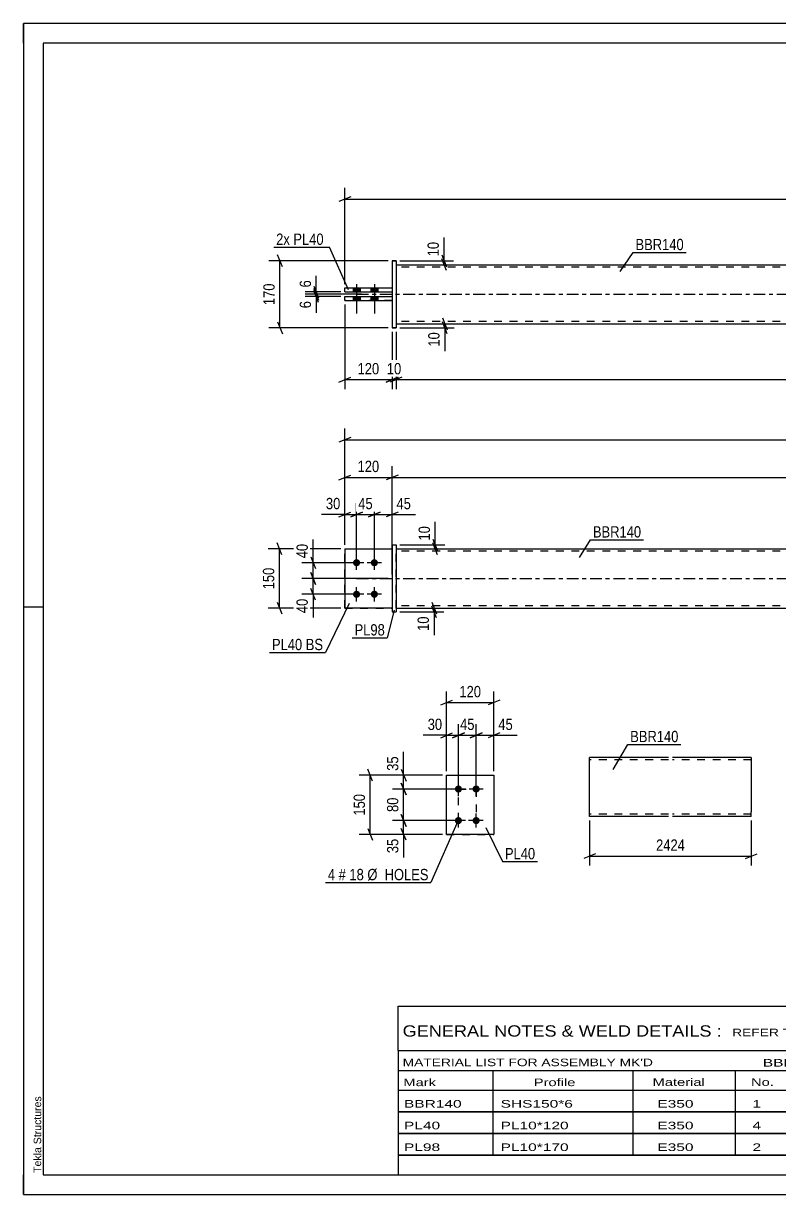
# Model space of a CAD drawing. Header units: millimetres. Extents: x 0 to 420, y 0 to 297.
# Drawn here: x 0 to 191.7, y 0 to 297 of the extents above; entities that cross this region are included whole.
import ezdxf

# ---------------------------------------------------------------- set-up
doc = ezdxf.new("R2010")
doc.units = ezdxf.units.MM
doc.linetypes.add('DXK_LINE_DOT2', pattern=[3.9198, 1.9599, -1.9599])
doc.linetypes.add('DXK_LINE_DOT3', pattern=[5.9187, 2.979, -0.9799, 0.9799, -0.9799])
doc.styles.add('Arial', font='ARIAL.TTF', dxfattribs={"height": 0.2})
doc.styles.add('Arial Narrow', font='ARIALN.TTF', dxfattribs={"height": 0.2})

# ---------------------------------------------------------------- blocks, each defined once
blk = doc.blocks.new('Unknown-580605869-1163')
at = {"color": 5, "linetype": 'Continuous'}
for p, q in [((420, 297), (0, 297)), ((0, 297), (0, 0)), ((0, 292), (0, 297)), ((415, 292), (5, 292)), ((5, 292), (5, 5)), ((5, 149), (0, 149)), ((0, 0), (0, 5)), ((5, 5), (415, 5)), ((0, 0), (420, 0))]:
    blk.add_line(p, q, dxfattribs=at)
at = {"color": 174, "linetype": 'Continuous', "style": 'Arial'}
blk.add_text('Tekla Structures', height=1.9102, rotation=90, dxfattribs=at).set_placement((4.5, 5.5))
blk = doc.blocks.new('Part-580605869-1818 - 1791')
at = {"color": 2, "linetype": 'Continuous'}
for p, q in [((93.48, 164.74), (94.48, 164.74)), ((93.48, 164.74), (93.48, 147.74)), ((94.48, 164.74), (94.48, 164.74)), ((94.48, 164.74), (94.48, 147.74)), ((93.48, 147.74), (94.48, 147.74))]:
    blk.add_line(p, q, dxfattribs=at)
at = {"color": 7, "linetype": 'DXK_LINE_DOT2'}
for p, q in [((93.48, 164.74), (94.48, 164.74)), ((93.48, 147.74), (94.48, 147.74))]:
    blk.add_line(p, q, dxfattribs=at)
blk = doc.blocks.new('Part-580605869-1808 - 1791')
at = {"color": 2, "linetype": 'Continuous'}
for p, q in [((81.48, 163.74), (93.48, 163.74)), ((81.48, 163.74), (81.48, 148.74)), ((93.48, 148.74), (81.48, 148.74)), ((81.48, 148.74), (81.48, 148.74))]:
    blk.add_line(p, q, dxfattribs=at)
at = {"color": 7, "linetype": 'DXK_LINE_DOT2'}
for p, q in [((81.48, 163.74), (93.48, 163.74)), ((93.48, 163.74), (93.48, 163.74)), ((93.48, 163.74), (93.48, 148.74)), ((81.48, 148.74), (93.48, 148.74))]:
    blk.add_line(p, q, dxfattribs=at)
blk = doc.blocks.new('Part-580605869-1813 - 1791')
at = {"color": 7, "linetype": 'DXK_LINE_DOT2'}
for p, q in [((81.48, 163.74), (93.48, 163.74)), ((81.48, 163.74), (93.48, 163.74)), ((81.48, 148.74), (81.48, 163.74)), ((93.48, 163.74), (93.48, 163.74)), ((93.48, 163.74), (93.48, 148.74)), ((81.48, 148.74), (93.48, 148.74)), ((93.48, 148.74), (81.48, 148.74)), ((81.48, 148.74), (81.48, 148.74))]:
    blk.add_line(p, q, dxfattribs=at)
blk = doc.blocks.new('Part-580605869-1828 - 1791')
at = {"color": 2, "linetype": 'Continuous'}
for p, q in [((94.48, 163.74), (336.91, 163.74)), ((94.48, 148.74), (336.91, 148.74))]:
    blk.add_line(p, q, dxfattribs=at)
at = {"color": 7, "linetype": 'DXK_LINE_DOT2'}
for p, q in [((94.48, 148.74), (94.48, 163.74)), ((336.91, 163.74), (336.91, 148.74)), ((336.91, 163.14), (94.48, 163.14)), ((336.91, 149.34), (94.48, 149.34))]:
    blk.add_line(p, q, dxfattribs=at)
at = {"color": 7, "linetype": 'DXK_LINE_DOT3'}
blk.add_line((84.48, 156.24), (346.91, 156.24), dxfattribs=at)
blk = doc.blocks.new('Bolt-580605869-1840 - 1791')
at = {"linetype": 'Continuous'}
for points in [[(84.48, 161.14), (84.66, 161.12), (84.84, 161.06), (85.01, 160.96), (85.15, 160.84), (85.26, 160.69), (85.33, 160.51), (85.37, 160.33), (85.37, 160.14), (85.33, 159.96), (85.26, 159.79), (85.15, 159.63), (85.01, 159.51), (84.84, 159.41), (84.66, 159.36), (84.48, 159.34), (84.29, 159.36), (84.11, 159.41), (83.95, 159.51), (83.81, 159.63), (83.7, 159.79), (83.62, 159.96), (83.58, 160.14), (83.58, 160.33), (83.62, 160.51), (83.7, 160.69), (83.81, 160.84), (83.95, 160.96), (84.11, 161.06), (84.29, 161.12)], [(88.98, 161.14), (89.16, 161.12), (89.34, 161.06), (89.51, 160.96), (89.65, 160.84), (89.76, 160.69), (89.83, 160.51), (89.87, 160.33), (89.87, 160.14), (89.83, 159.96), (89.76, 159.79), (89.65, 159.63), (89.51, 159.51), (89.34, 159.41), (89.16, 159.36), (88.98, 159.34), (88.79, 159.36), (88.61, 159.41), (88.45, 159.51), (88.31, 159.63), (88.2, 159.79), (88.12, 159.96), (88.08, 160.14), (88.08, 160.33), (88.12, 160.51), (88.2, 160.69), (88.31, 160.84), (88.45, 160.96), (88.61, 161.06), (88.79, 161.12)], [(84.48, 153.14), (84.66, 153.12), (84.84, 153.06), (85.01, 152.96), (85.15, 152.84), (85.26, 152.69), (85.33, 152.51), (85.37, 152.33), (85.37, 152.14), (85.33, 151.96), (85.26, 151.79), (85.15, 151.63), (85.01, 151.51), (84.84, 151.41), (84.66, 151.36), (84.48, 151.34), (84.29, 151.36), (84.11, 151.41), (83.95, 151.51), (83.81, 151.63), (83.7, 151.79), (83.62, 151.96), (83.58, 152.14), (83.58, 152.33), (83.62, 152.51), (83.7, 152.69), (83.81, 152.84), (83.95, 152.96), (84.11, 153.06), (84.29, 153.12)], [(88.98, 153.14), (89.16, 153.12), (89.34, 153.06), (89.51, 152.96), (89.65, 152.84), (89.76, 152.69), (89.83, 152.51), (89.87, 152.33), (89.87, 152.14), (89.83, 151.96), (89.76, 151.79), (89.65, 151.63), (89.51, 151.51), (89.34, 151.41), (89.16, 151.36), (88.98, 151.34), (88.79, 151.36), (88.61, 151.41), (88.45, 151.51), (88.31, 151.63), (88.2, 151.79), (88.12, 151.96), (88.08, 152.14), (88.08, 152.33), (88.12, 152.51), (88.2, 152.69), (88.31, 152.84), (88.45, 152.96), (88.61, 153.06), (88.79, 153.12)]]:
    blk.add_hatch(color=1, dxfattribs=at).paths.add_polyline_path(points)
at = {"color": 1, "linetype": 'Continuous'}
for p, q in [((84.48, 158.44), (84.48, 162.04)), ((88.98, 158.44), (88.98, 162.04)), ((86.28, 160.24), (82.68, 160.24)), ((90.78, 160.24), (87.18, 160.24)), ((86.28, 152.24), (82.68, 152.24)), ((84.48, 150.44), (84.48, 154.04)), ((90.78, 152.24), (87.18, 152.24)), ((88.98, 150.44), (88.98, 154.04))]:
    blk.add_line(p, q, dxfattribs=at)
blk = doc.blocks.new('Bolt-580605869-2132 - 2128')
at = {"linetype": 'Continuous'}
for points in [[(83.58, 228.91), (85.38, 228.91), (85.38, 229.91), (83.58, 229.91)], [(83.58, 228.91), (85.38, 228.91), (85.38, 229.91), (83.58, 229.91)], [(88.08, 228.91), (89.88, 228.91), (89.88, 229.91), (88.08, 229.91)], [(88.08, 228.91), (89.88, 228.91), (89.88, 229.91), (88.08, 229.91)], [(83.58, 226.71), (85.38, 226.71), (85.38, 227.71), (83.58, 227.71)], [(83.58, 226.71), (85.38, 226.71), (85.38, 227.71), (83.58, 227.71)], [(88.08, 226.71), (89.88, 226.71), (89.88, 227.71), (88.08, 227.71)], [(88.08, 226.71), (89.88, 226.71), (89.88, 227.71), (88.08, 227.71)]]:
    blk.add_hatch(color=1, dxfattribs=at).paths.add_polyline_path(points)
at = {"color": 1, "linetype": 'Continuous'}
for p, q in [((83.58, 229.91), (83.58, 228.91)), ((83.58, 229.91), (83.58, 228.91)), ((84.48, 230.91), (84.48, 223.41)), ((84.48, 230.91), (84.48, 223.41)), ((85.38, 229.91), (85.38, 228.91)), ((85.38, 229.91), (85.38, 228.91)), ((88.08, 229.91), (88.08, 228.91)), ((88.08, 229.91), (88.08, 228.91)), ((88.98, 230.91), (88.98, 223.41)), ((88.98, 230.91), (88.98, 223.41)), ((89.88, 229.91), (89.88, 228.91)), ((89.88, 229.91), (89.88, 228.91)), ((83.58, 227.71), (83.58, 226.71)), ((83.58, 227.71), (83.58, 226.71)), ((85.38, 227.71), (85.38, 226.71)), ((85.38, 227.71), (85.38, 226.71)), ((88.08, 227.71), (88.08, 226.71)), ((88.08, 227.71), (88.08, 226.71)), ((89.88, 227.71), (89.88, 226.71)), ((89.88, 227.71), (89.88, 226.71))]:
    blk.add_line(p, q, dxfattribs=at)
blk = doc.blocks.new('Part-580605869-2138 - 2128')
at = {"color": 2, "linetype": 'Continuous'}
for p, q in [((94.48, 235.81), (336.91, 235.81)), ((94.48, 220.81), (336.91, 220.81))]:
    blk.add_line(p, q, dxfattribs=at)
at = {"color": 7, "linetype": 'DXK_LINE_DOT2'}
for p, q in [((94.48, 235.81), (94.48, 220.81)), ((336.91, 235.21), (94.48, 235.21)), ((336.91, 235.81), (336.91, 220.81)), ((336.91, 221.41), (94.48, 221.41))]:
    blk.add_line(p, q, dxfattribs=at)
at = {"color": 7, "linetype": 'DXK_LINE_DOT3'}
blk.add_line((84.48, 228.31), (346.91, 228.31), dxfattribs=at)
blk = doc.blocks.new('Part-580605869-2144 - 2128')
at = {"color": 2, "linetype": 'Continuous'}
for p, q in [((81.48, 227.71), (93.48, 227.71)), ((81.48, 226.71), (81.48, 227.71)), ((81.48, 226.71), (93.48, 226.71)), ((81.48, 226.71), (81.48, 226.71))]:
    blk.add_line(p, q, dxfattribs=at)
at = {"color": 7, "linetype": 'DXK_LINE_DOT2'}
for p, q in [((81.48, 227.71), (93.48, 227.71)), ((93.48, 226.71), (81.48, 226.71)), ((93.48, 227.71), (93.48, 226.71))]:
    blk.add_line(p, q, dxfattribs=at)
blk = doc.blocks.new('Part-580605869-2149 - 2128')
at = {"color": 2, "linetype": 'Continuous'}
for p, q in [((81.48, 229.91), (93.48, 229.91)), ((81.48, 228.91), (81.48, 229.91)), ((81.48, 228.91), (93.48, 228.91)), ((81.48, 228.91), (81.48, 228.91))]:
    blk.add_line(p, q, dxfattribs=at)
at = {"color": 7, "linetype": 'DXK_LINE_DOT2'}
for p, q in [((81.48, 229.91), (93.48, 229.91)), ((81.48, 229.91), (81.48, 229.91)), ((81.48, 228.91), (93.48, 228.91)), ((93.48, 229.91), (93.48, 228.91))]:
    blk.add_line(p, q, dxfattribs=at)
blk = doc.blocks.new('Part-580605869-2150 - 2128')
at = {"color": 2, "linetype": 'Continuous'}
for p, q in [((93.48, 236.81), (94.48, 236.81)), ((93.48, 236.81), (93.48, 219.81)), ((94.48, 236.81), (94.48, 236.81)), ((94.48, 236.81), (94.48, 219.81)), ((94.48, 219.81), (93.48, 219.81)), ((93.48, 219.81), (93.48, 219.81))]:
    blk.add_line(p, q, dxfattribs=at)
at = {"color": 7, "linetype": 'DXK_LINE_DOT2'}
for p, q in [((94.48, 236.81), (93.48, 236.81)), ((94.48, 236.81), (94.48, 236.81)), ((93.48, 219.81), (94.48, 219.81))]:
    blk.add_line(p, q, dxfattribs=at)
blk = doc.blocks.new('Bolt-580605869-1444 - 1410')
at = {"linetype": 'Continuous'}
for points in [[(110.3, 101.95), (110.11, 101.97), (109.93, 102.02), (109.77, 102.12), (109.63, 102.24), (109.52, 102.4), (109.44, 102.57), (109.4, 102.75), (109.4, 102.94), (109.44, 103.12), (109.52, 103.3), (109.63, 103.45), (109.77, 103.57), (109.93, 103.67), (110.11, 103.73), (110.3, 103.75), (110.48, 103.73), (110.66, 103.67), (110.82, 103.57), (110.96, 103.45), (111.07, 103.3), (111.15, 103.12), (111.19, 102.94), (111.19, 102.75), (111.15, 102.57), (111.07, 102.4), (110.96, 102.24), (110.82, 102.12), (110.66, 102.02), (110.48, 101.97)], [(114.8, 101.95), (114.61, 101.97), (114.43, 102.02), (114.27, 102.12), (114.13, 102.24), (114.02, 102.4), (113.94, 102.57), (113.9, 102.75), (113.9, 102.94), (113.94, 103.12), (114.02, 103.3), (114.13, 103.45), (114.27, 103.57), (114.43, 103.67), (114.61, 103.73), (114.8, 103.75), (114.98, 103.73), (115.16, 103.67), (115.32, 103.57), (115.46, 103.45), (115.57, 103.3), (115.65, 103.12), (115.69, 102.94), (115.69, 102.75), (115.65, 102.57), (115.57, 102.4), (115.46, 102.24), (115.32, 102.12), (115.16, 102.02), (114.98, 101.97)], [(110.3, 93.95), (110.11, 93.97), (109.93, 94.02), (109.77, 94.12), (109.63, 94.24), (109.52, 94.4), (109.44, 94.57), (109.4, 94.75), (109.4, 94.94), (109.44, 95.12), (109.52, 95.3), (109.63, 95.45), (109.77, 95.57), (109.93, 95.67), (110.11, 95.73), (110.3, 95.75), (110.48, 95.73), (110.66, 95.67), (110.82, 95.57), (110.96, 95.45), (111.07, 95.3), (111.15, 95.12), (111.19, 94.94), (111.19, 94.75), (111.15, 94.57), (111.07, 94.4), (110.96, 94.24), (110.82, 94.12), (110.66, 94.02), (110.48, 93.97)], [(114.8, 93.95), (114.61, 93.97), (114.43, 94.02), (114.27, 94.12), (114.13, 94.24), (114.02, 94.4), (113.94, 94.57), (113.9, 94.75), (113.9, 94.94), (113.94, 95.12), (114.02, 95.3), (114.13, 95.45), (114.27, 95.57), (114.43, 95.67), (114.61, 95.73), (114.8, 95.75), (114.98, 95.73), (115.16, 95.67), (115.32, 95.57), (115.46, 95.45), (115.57, 95.3), (115.65, 95.12), (115.69, 94.94), (115.69, 94.75), (115.65, 94.57), (115.57, 94.4), (115.46, 94.24), (115.32, 94.12), (115.16, 94.02), (114.98, 93.97)]]:
    blk.add_hatch(color=1, dxfattribs=at).paths.add_polyline_path(points)
at = {"color": 1, "linetype": 'Continuous'}
for p, q in [((110.3, 101.05), (110.3, 104.65)), ((114.8, 101.05), (114.8, 104.65)), ((112.1, 102.85), (108.5, 102.85)), ((116.6, 102.85), (113, 102.85)), ((110.3, 93.05), (110.3, 96.65)), ((114.8, 93.05), (114.8, 96.65)), ((112.1, 94.85), (108.5, 94.85)), ((116.6, 94.85), (113, 94.85))]:
    blk.add_line(p, q, dxfattribs=at)
blk = doc.blocks.new('Part-580605869-1459 - 1410')
at = {"color": 2, "linetype": 'Continuous'}
for p, q in [((107.3, 106.35), (119.3, 106.35)), ((107.3, 91.35), (107.3, 106.35)), ((119.3, 106.35), (119.3, 106.35)), ((119.3, 106.35), (119.3, 91.35)), ((119.3, 91.35), (107.3, 91.35)), ((107.3, 91.35), (107.3, 91.35))]:
    blk.add_line(p, q, dxfattribs=at)
at = {"color": 7, "linetype": 'DXK_LINE_DOT2'}
for p, q in [((107.3, 106.35), (119.3, 106.35)), ((107.3, 91.35), (119.3, 91.35)), ((107.3, 91.35), (107.3, 91.35))]:
    blk.add_line(p, q, dxfattribs=at)
blk = doc.blocks.new('Part-580605869-1275 - 1255')
at = {"color": 2, "linetype": 'Continuous'}
for p, q in [((163.57, 110.84), (143.57, 110.84)), ((143.57, 95.93), (143.57, 110.84)), ((184.57, 110.84), (164.57, 110.84)), ((184.57, 110.84), (184.57, 97.04)), ((143.57, 95.84), (143.57, 95.93)), ((163.57, 95.84), (143.57, 95.84)), ((184.57, 95.84), (164.57, 95.84)), ((184.57, 95.84), (184.57, 97.04))]:
    blk.add_line(p, q, dxfattribs=at)
at = {"color": 7, "linetype": 'DXK_LINE_DOT2'}
for p, q in [((163.57, 110.24), (143.57, 110.24)), ((184.57, 110.24), (164.57, 110.24)), ((184.57, 110.24), (184.57, 110.2)), ((184.57, 110.2), (184.57, 110.24)), ((184.57, 110.1), (184.57, 110.2)), ((184.57, 110.2), (184.57, 110.1)), ((143.57, 96.44), (143.57, 96.49)), ((163.57, 96.44), (143.57, 96.44)), ((184.57, 96.44), (164.57, 96.44)), ((184.57, 96.49), (184.57, 96.81)), ((184.57, 96.44), (184.57, 96.49))]:
    blk.add_line(p, q, dxfattribs=at)
blk = doc.blocks.new('Rectangle-580605869-1568 - 1410')
at = {"color": 1, "linetype": 'DXK_LINE_DOT2'}
blk.add_lwpolyline([(110.3, 102.85), (114.8, 102.85), (114.8, 94.85), (110.3, 94.85), (110.3, 102.85)], close=True, dxfattribs=at)
blk = doc.blocks.new('StraightDimension-580605869-2071 - 1791')
at = {"color": 7, "linetype": 'Continuous'}
for p, q in [((95.48, 148.74), (106.56, 148.74)), ((103.56, 150.24), (104.76, 147.24)), ((104.76, 146.24), (103.56, 149.24)), ((104.16, 147.74), (104.16, 148.74)), ((95.48, 147.74), (106.56, 147.74))]:
    blk.add_line(p, q, dxfattribs=at)
at = {"color": 0}
blk.add_wipeout([(103.41, 147.21), (99.21, 147.21), (99.21, 142.35), (103.41, 142.35)], dxfattribs=at)
at = {"color": 7, "linetype": 'Continuous'}
blk.add_line((104.16, 147.74), (104.16, 141.83), dxfattribs=at)
blk.add_line((104.16, 147.74), (104.16, 141.83), dxfattribs=at)
at = {"color": 3, "style": 'Arial Narrow'}
blk.add_text('10', height=2.863, rotation=90.0002, dxfattribs=at).set_placement((102.81, 142.95))
blk = doc.blocks.new('StraightDimension-580605869-2015 - 1791')
at = {"color": 7, "linetype": 'Continuous'}
for p, q in [((88.98, 161.24), (88.98, 175.31)), ((93.48, 164.74), (93.48, 175.31)), ((87.48, 171.86), (90.48, 173.06)), ((88.98, 172.46), (93.48, 172.46)), ((94.98, 173.06), (91.98, 171.86))]:
    blk.add_line(p, q, dxfattribs=at)
at = {"color": 0}
blk.add_wipeout([(98.86, 173.21), (98.86, 177.41), (94, 177.41), (94, 173.21)], dxfattribs=at)
at = {"color": 7, "linetype": 'Continuous'}
blk.add_line((93.48, 172.46), (99.38, 172.46), dxfattribs=at)
blk.add_line((93.48, 172.46), (99.38, 172.46), dxfattribs=at)
at = {"color": 3, "style": 'Arial Narrow'}
blk.add_text('45', height=2.863, dxfattribs=at).set_placement((94.6, 173.81))
blk = doc.blocks.new('StraightDimension-580605869-1951 - 1791')
at = {"color": 7, "linetype": 'Continuous'}
for p, q in [((93.48, 157.24), (93.48, 184.73)), ((337.91, 164.74), (337.91, 184.73)), ((94.98, 182.48), (91.98, 181.28)), ((93.48, 181.88), (337.91, 181.88)), ((336.41, 181.28), (339.41, 182.48))]:
    blk.add_line(p, q, dxfattribs=at)
at = {"color": 0}
blk.add_wipeout([(219.95, 182.63), (219.95, 186.83), (211.44, 186.83), (211.44, 182.63)], dxfattribs=at)
at = {"color": 3, "style": 'Arial Narrow'}
blk.add_text('2444', height=2.863, dxfattribs=at).set_placement((212.04, 183.23))
blk = doc.blocks.new('StraightDimension-580605869-1936 - 1791')
at = {"color": 7, "linetype": 'Continuous'}
for p, q in [((81.48, 164.74), (81.48, 184.73)), ((93.48, 157.24), (93.48, 184.73)), ((79.98, 181.28), (82.98, 182.48)), ((81.48, 181.88), (93.48, 181.88)), ((94.98, 182.48), (91.98, 181.28))]:
    blk.add_line(p, q, dxfattribs=at)
at = {"color": 0}
blk.add_wipeout([(90.82, 182.63), (90.82, 186.83), (84.13, 186.83), (84.13, 182.63)], dxfattribs=at)
at = {"color": 3, "style": 'Arial Narrow'}
blk.add_text('120', height=2.863, dxfattribs=at).set_placement((84.73, 183.23))
blk = doc.blocks.new('StraightDimension-580605869-1897 - 1791')
at = {"color": 7, "linetype": 'Continuous'}
for p, q in [((81.48, 164.74), (81.48, 194.24)), ((349.91, 164.74), (349.91, 194.24)), ((82.98, 191.99), (79.98, 190.79)), ((81.48, 191.39), (349.91, 191.39)), ((348.41, 190.79), (351.41, 191.99))]:
    blk.add_line(p, q, dxfattribs=at)
at = {"color": 0}
blk.add_wipeout([(219.95, 192.14), (219.95, 196.34), (211.44, 196.34), (211.44, 192.14)], dxfattribs=at)
at = {"color": 3, "style": 'Arial Narrow'}
blk.add_text('2684', height=2.863, dxfattribs=at).set_placement((212.04, 192.74))
blk = doc.blocks.new('StraightDimension-580605869-2032 - 1791')
at = {"color": 7, "linetype": 'Continuous'}
for p, q in [((80.48, 163.74), (62.09, 163.74)), ((65.54, 162.24), (64.34, 165.24)), ((64.94, 148.74), (64.94, 163.74)), ((80.48, 148.74), (62.09, 148.74)), ((64.34, 150.24), (65.54, 147.24))]:
    blk.add_line(p, q, dxfattribs=at)
at = {"color": 0}
blk.add_wipeout([(64.19, 159.58), (59.99, 159.58), (59.99, 152.89), (64.19, 152.89)], dxfattribs=at)
at = {"color": 3, "style": 'Arial Narrow'}
blk.add_text('150', height=2.863, rotation=90.0002, dxfattribs=at).set_placement((63.59, 153.49))
blk = doc.blocks.new('StraightDimension-580605869-1842 - 1791')
at = {"color": 7, "linetype": 'Continuous'}
for p, q in [((95.48, 164.74), (106.82, 164.74)), ((95.48, 163.74), (106.82, 163.74)), ((103.82, 166.24), (105.02, 163.24)), ((105.02, 162.24), (103.82, 165.24)), ((104.42, 163.74), (104.42, 164.74))]:
    blk.add_line(p, q, dxfattribs=at)
at = {"color": 0}
blk.add_wipeout([(103.67, 170.12), (99.47, 170.12), (99.47, 165.26), (103.67, 165.26)], dxfattribs=at)
at = {"color": 7, "linetype": 'Continuous'}
blk.add_line((104.42, 164.74), (104.42, 170.64), dxfattribs=at)
blk.add_line((104.42, 164.74), (104.42, 170.64), dxfattribs=at)
at = {"color": 3, "style": 'Arial Narrow'}
blk.add_text('10', height=2.863, rotation=90.0002, dxfattribs=at).set_placement((103.07, 165.86))
blk = doc.blocks.new('StraightDimension-580605869-1986 - 1791')
at = {"color": 7, "linetype": 'Continuous'}
for p, q in [((81.48, 164.74), (81.48, 175.31)), ((84.48, 161.24), (84.48, 175.31)), ((79.98, 171.86), (82.98, 173.06)), ((81.48, 172.46), (84.48, 172.46)), ((85.98, 173.06), (82.98, 171.86))]:
    blk.add_line(p, q, dxfattribs=at)
at = {"color": 0}
blk.add_wipeout([(80.95, 173.21), (80.95, 177.41), (76.1, 177.41), (76.1, 173.21)], dxfattribs=at)
at = {"color": 7, "linetype": 'Continuous'}
blk.add_line((81.48, 172.46), (75.57, 172.46), dxfattribs=at)
blk.add_line((81.48, 172.46), (75.57, 172.46), dxfattribs=at)
at = {"color": 3, "style": 'Arial Narrow'}
blk.add_text('30', height=2.863, dxfattribs=at).set_placement((76.7, 173.81))
blk = doc.blocks.new('StraightDimension-580605869-2002 - 1791')
at = {"color": 7, "linetype": 'Continuous'}
for p, q in [((84.48, 161.24), (84.48, 175.31)), ((88.98, 161.24), (88.98, 175.31)), ((82.98, 171.86), (85.98, 173.06)), ((84.48, 172.46), (88.98, 172.46)), ((90.48, 173.06), (87.48, 171.86))]:
    blk.add_line(p, q, dxfattribs=at)
at = {"color": 0}
blk.add_wipeout([(89.15, 173.21), (89.15, 177.41), (84.3, 177.41), (84.3, 173.21)], dxfattribs=at)
at = {"color": 3, "style": 'Arial Narrow'}
blk.add_text('45', height=2.863, dxfattribs=at).set_placement((84.9, 173.81))
blk = doc.blocks.new('StraightDimension-580605869-2052 - 1791')
at = {"color": 7, "linetype": 'Continuous'}
for p, q in [((72.85, 157.74), (74.05, 154.74)), ((92.48, 156.24), (70.6, 156.24)), ((73.45, 152.24), (73.45, 156.24)), ((83.48, 152.24), (70.6, 152.24)), ((74.05, 150.74), (72.85, 153.74))]:
    blk.add_line(p, q, dxfattribs=at)
at = {"color": 0}
blk.add_wipeout([(72.7, 151.71), (68.5, 151.71), (68.5, 146.85), (72.7, 146.85)], dxfattribs=at)
at = {"color": 7, "linetype": 'Continuous'}
blk.add_line((73.45, 152.24), (73.45, 146.33), dxfattribs=at)
blk.add_line((73.45, 152.24), (73.45, 146.33), dxfattribs=at)
at = {"color": 3, "style": 'Arial Narrow'}
blk.add_text('40', height=2.863, rotation=90.0002, dxfattribs=at).set_placement((72.1, 147.45))
blk = doc.blocks.new('StraightDimension-580605869-2061 - 1791')
at = {"color": 7, "linetype": 'Continuous'}
for p, q in [((72.85, 161.74), (74.05, 158.74)), ((83.48, 160.24), (70.6, 160.24)), ((74.05, 154.74), (72.85, 157.74)), ((73.45, 156.24), (73.45, 160.24)), ((92.48, 156.24), (70.6, 156.24))]:
    blk.add_line(p, q, dxfattribs=at)
at = {"color": 0}
blk.add_wipeout([(72.7, 165.62), (68.5, 165.62), (68.5, 160.76), (72.7, 160.76)], dxfattribs=at)
at = {"color": 7, "linetype": 'Continuous'}
blk.add_line((73.45, 160.24), (73.45, 166.14), dxfattribs=at)
blk.add_line((73.45, 160.24), (73.45, 166.14), dxfattribs=at)
at = {"color": 3, "style": 'Arial Narrow'}
blk.add_text('40', height=2.863, rotation=90.0002, dxfattribs=at).set_placement((72.1, 161.36))
blk = doc.blocks.new('StraightDimension-580605869-2196 - 2128')
at = {"color": 7, "linetype": 'Continuous'}
for p, q in [((94.48, 218.81), (94.48, 204.26)), ((336.91, 218.81), (336.91, 204.26)), ((95.98, 207.26), (92.98, 206.06)), ((94.48, 206.66), (336.91, 206.66)), ((335.41, 206.06), (338.41, 207.26))]:
    blk.add_line(p, q, dxfattribs=at)
at = {"color": 0}
blk.add_wipeout([(219.95, 207.41), (219.95, 211.61), (211.44, 211.61), (211.44, 207.41)], dxfattribs=at)
at = {"color": 3, "style": 'Arial Narrow'}
blk.add_text('2424', height=2.863, dxfattribs=at).set_placement((212.04, 208.01))
blk = doc.blocks.new('StraightDimension-580605869-2213 - 2128')
at = {"color": 7, "linetype": 'Continuous'}
for p, q in [((81.48, 225.71), (81.48, 204.26)), ((93.48, 218.81), (93.48, 204.26)), ((79.98, 206.06), (82.98, 207.26)), ((81.48, 206.66), (93.48, 206.66)), ((94.98, 207.26), (91.98, 206.06))]:
    blk.add_line(p, q, dxfattribs=at)
at = {"color": 0}
blk.add_wipeout([(90.82, 207.41), (90.82, 211.61), (84.13, 211.61), (84.13, 207.41)], dxfattribs=at)
at = {"color": 3, "style": 'Arial Narrow'}
blk.add_text('120', height=2.863, dxfattribs=at).set_placement((84.73, 208.01))
blk = doc.blocks.new('StraightDimension-580605869-2162 - 2128')
at = {"color": 7, "linetype": 'Continuous'}
for p, q in [((95.48, 220.81), (109.26, 220.81)), ((95.48, 219.81), (109.26, 219.81)), ((106.26, 222.31), (107.46, 219.31)), ((107.46, 218.31), (106.26, 221.31)), ((106.86, 219.81), (106.86, 220.81))]:
    blk.add_line(p, q, dxfattribs=at)
at = {"color": 0}
blk.add_wipeout([(106.11, 219.29), (101.91, 219.29), (101.91, 214.43), (106.11, 214.43)], dxfattribs=at)
at = {"color": 7, "linetype": 'Continuous'}
blk.add_line((106.86, 219.81), (106.86, 213.9), dxfattribs=at)
blk.add_line((106.86, 219.81), (106.86, 213.9), dxfattribs=at)
at = {"color": 3, "style": 'Arial Narrow'}
blk.add_text('10', height=2.863, rotation=90.0002, dxfattribs=at).set_placement((105.51, 215.03))
blk = doc.blocks.new('StraightDimension-580605869-2172 - 2128')
at = {"color": 7, "linetype": 'Continuous'}
for p, q in [((65.65, 235.31), (64.45, 238.31)), ((92.48, 236.81), (62.2, 236.81)), ((65.05, 219.81), (65.05, 236.81)), ((92.48, 219.81), (62.2, 219.81)), ((64.45, 221.31), (65.65, 218.31))]:
    blk.add_line(p, q, dxfattribs=at)
at = {"color": 0}
blk.add_wipeout([(64.3, 231.65), (60.1, 231.65), (60.1, 224.97), (64.3, 224.97)], dxfattribs=at)
at = {"color": 3, "style": 'Arial Narrow'}
blk.add_text('170', height=2.863, rotation=90.0002, dxfattribs=at).set_placement((63.7, 225.57))
blk = doc.blocks.new('StraightDimension-580605869-2185 - 2128')
at = {"color": 7, "linetype": 'Continuous'}
for p, q in [((82.98, 253.03), (79.98, 251.83)), ((81.48, 230.91), (81.48, 255.28)), ((348.41, 251.83), (351.41, 253.03)), ((349.91, 230.91), (349.91, 255.28)), ((81.48, 252.43), (349.91, 252.43))]:
    blk.add_line(p, q, dxfattribs=at)
at = {"color": 0}
blk.add_wipeout([(219.95, 253.18), (219.95, 257.38), (211.44, 257.38), (211.44, 253.18)], dxfattribs=at)
at = {"color": 3, "style": 'Arial Narrow'}
blk.add_text('2684', height=2.863, dxfattribs=at).set_placement((212.04, 253.78))
blk = doc.blocks.new('StraightDimension-580605869-2204 - 2128')
at = {"color": 7, "linetype": 'Continuous'}
for p, q in [((93.48, 218.81), (93.48, 204.26)), ((94.48, 218.81), (94.48, 204.26)), ((91.98, 206.06), (94.98, 207.26)), ((95.98, 207.26), (92.98, 206.06)), ((93.48, 206.66), (94.48, 206.66))]:
    blk.add_line(p, q, dxfattribs=at)
at = {"color": 0}
blk.add_wipeout([(96.4, 207.41), (96.4, 211.61), (91.55, 211.61), (91.55, 207.41)], dxfattribs=at)
at = {"color": 3, "style": 'Arial Narrow'}
blk.add_text('10', height=2.863, dxfattribs=at).set_placement((92.15, 208.01))
blk = doc.blocks.new('StraightDimension-580605869-2253 - 2128')
at = {"color": 7, "linetype": 'Continuous'}
for p, q in [((106.08, 238.31), (107.28, 235.31)), ((95.48, 236.81), (109.08, 236.81)), ((95.48, 235.81), (109.08, 235.81)), ((107.28, 234.31), (106.08, 237.31)), ((106.68, 235.81), (106.68, 236.81))]:
    blk.add_line(p, q, dxfattribs=at)
at = {"color": 0}
blk.add_wipeout([(105.93, 242.19), (101.73, 242.19), (101.73, 237.34), (105.93, 237.34)], dxfattribs=at)
at = {"color": 7, "linetype": 'Continuous'}
blk.add_line((106.68, 236.81), (106.68, 242.72), dxfattribs=at)
blk.add_line((106.68, 236.81), (106.68, 242.72), dxfattribs=at)
at = {"color": 3, "style": 'Arial Narrow'}
blk.add_text('10', height=2.863, rotation=90.0002, dxfattribs=at).set_placement((105.33, 237.94))
blk = doc.blocks.new('StraightDimension-580605869-2293 - 2128')
at = {"color": 7, "linetype": 'Continuous'}
for p, q in [((80.48, 228.91), (71.41, 228.91)), ((73.66, 230.41), (74.86, 227.41)), ((74.86, 226.81), (73.66, 229.81)), ((74.26, 228.31), (74.26, 228.91)), ((85.73, 228.31), (71.41, 228.31))]:
    blk.add_line(p, q, dxfattribs=at)
at = {"color": 0}
blk.add_wipeout([(73.51, 232.46), (69.31, 232.46), (69.31, 229.44), (73.51, 229.44)], dxfattribs=at)
at = {"color": 7, "linetype": 'Continuous'}
blk.add_line((74.26, 228.91), (74.26, 232.99), dxfattribs=at)
blk.add_line((74.26, 228.91), (74.26, 232.99), dxfattribs=at)
at = {"color": 3, "style": 'Arial Narrow'}
blk.add_text('6', height=2.86, rotation=90.0002, dxfattribs=at).set_placement((72.91, 230.04))
blk = doc.blocks.new('StraightDimension-580605869-2303 - 2128')
at = {"color": 7, "linetype": 'Continuous'}
for p, q in [((73.66, 229.81), (74.86, 226.81)), ((74.86, 226.21), (73.66, 229.21)), ((85.73, 228.31), (71.41, 228.31)), ((80.48, 227.71), (71.41, 227.71)), ((74.26, 227.71), (74.26, 228.31))]:
    blk.add_line(p, q, dxfattribs=at)
at = {"color": 0}
blk.add_wipeout([(73.51, 227.19), (69.31, 227.19), (69.31, 224.16), (73.51, 224.16)], dxfattribs=at)
at = {"color": 7, "linetype": 'Continuous'}
blk.add_line((74.26, 227.71), (74.26, 223.63), dxfattribs=at)
blk.add_line((74.26, 227.71), (74.26, 223.63), dxfattribs=at)
at = {"color": 3, "style": 'Arial Narrow'}
blk.add_text('6', height=2.86, rotation=90.0002, dxfattribs=at).set_placement((72.91, 224.76))
blk = doc.blocks.new('StraightDimension-580605869-1491 - 1410')
at = {"color": 7, "linetype": 'Continuous'}
for p, q in [((110.3, 103.85), (110.3, 119.32)), ((114.8, 103.85), (114.8, 119.32)), ((108.8, 115.87), (111.8, 117.07)), ((110.3, 116.47), (114.8, 116.47)), ((116.3, 117.07), (113.3, 115.87))]:
    blk.add_line(p, q, dxfattribs=at)
at = {"color": 0}
blk.add_wipeout([(114.97, 117.22), (114.97, 121.42), (110.12, 121.42), (110.12, 117.22)], dxfattribs=at)
at = {"color": 3, "style": 'Arial Narrow'}
blk.add_text('45', height=2.863, dxfattribs=at).set_placement((110.72, 117.82))
blk = doc.blocks.new('StraightDimension-580605869-1461 - 1410')
at = {"color": 7, "linetype": 'Continuous'}
for p, q in [((105.8, 124.17), (108.8, 125.37)), ((107.3, 107.35), (107.3, 127.62)), ((107.3, 124.77), (119.3, 124.77)), ((120.8, 125.37), (117.8, 124.17)), ((119.3, 107.35), (119.3, 127.62))]:
    blk.add_line(p, q, dxfattribs=at)
at = {"color": 0}
blk.add_wipeout([(116.64, 125.52), (116.64, 129.72), (109.95, 129.72), (109.95, 125.52)], dxfattribs=at)
at = {"color": 3, "style": 'Arial Narrow'}
blk.add_text('120', height=2.863, dxfattribs=at).set_placement((110.55, 126.12))
blk = doc.blocks.new('StraightDimension-580605869-1478 - 1410')
at = {"color": 7, "linetype": 'Continuous'}
for p, q in [((114.8, 103.85), (114.8, 119.32)), ((119.3, 107.35), (119.3, 119.32)), ((113.3, 115.87), (116.3, 117.07)), ((114.8, 116.47), (119.3, 116.47)), ((120.8, 117.07), (117.8, 115.87))]:
    blk.add_line(p, q, dxfattribs=at)
at = {"color": 0}
blk.add_wipeout([(124.68, 117.22), (124.68, 121.42), (119.82, 121.42), (119.82, 117.22)], dxfattribs=at)
at = {"color": 7, "linetype": 'Continuous'}
blk.add_line((119.3, 116.47), (125.2, 116.47), dxfattribs=at)
blk.add_line((119.3, 116.47), (125.2, 116.47), dxfattribs=at)
at = {"color": 3, "style": 'Arial Narrow'}
blk.add_text('45', height=2.863, dxfattribs=at).set_placement((120.42, 117.82))
blk = doc.blocks.new('StraightDimension-580605869-1501 - 1410')
at = {"color": 7, "linetype": 'Continuous'}
for p, q in [((107.3, 107.35), (107.3, 119.32)), ((110.3, 103.85), (110.3, 119.32)), ((105.8, 115.87), (108.8, 117.07)), ((107.3, 116.47), (110.3, 116.47)), ((111.8, 117.07), (108.8, 115.87))]:
    blk.add_line(p, q, dxfattribs=at)
at = {"color": 0}
blk.add_wipeout([(106.77, 117.22), (106.77, 121.42), (101.91, 121.42), (101.91, 117.22)], dxfattribs=at)
at = {"color": 7, "linetype": 'Continuous'}
blk.add_line((107.3, 116.47), (101.39, 116.47), dxfattribs=at)
blk.add_line((107.3, 116.47), (101.39, 116.47), dxfattribs=at)
at = {"color": 3, "style": 'Arial Narrow'}
blk.add_text('30', height=2.863, dxfattribs=at).set_placement((102.51, 117.82))
blk = doc.blocks.new('StraightDimension-580605869-1515 - 1410')
at = {"color": 7, "linetype": 'Continuous'}
for p, q in [((88.54, 104.85), (87.34, 107.85)), ((106.3, 106.35), (85.09, 106.35)), ((87.94, 91.35), (87.94, 106.35)), ((87.34, 92.85), (88.54, 89.85)), ((106.3, 91.35), (85.09, 91.35))]:
    blk.add_line(p, q, dxfattribs=at)
at = {"color": 0}
blk.add_wipeout([(87.19, 102.19), (82.99, 102.19), (82.99, 95.5), (87.19, 95.5)], dxfattribs=at)
at = {"color": 3, "style": 'Arial Narrow'}
blk.add_text('150', height=2.863, rotation=90.0002, dxfattribs=at).set_placement((86.59, 96.1))
blk = doc.blocks.new('StraightDimension-580605869-1532 - 1410')
at = {"color": 7, "linetype": 'Continuous'}
for p, q in [((95.81, 107.85), (97.01, 104.85)), ((106.3, 106.35), (93.56, 106.35)), ((97.01, 101.35), (95.81, 104.35)), ((96.41, 102.85), (96.41, 106.35)), ((109.3, 102.85), (93.56, 102.85))]:
    blk.add_line(p, q, dxfattribs=at)
at = {"color": 0}
blk.add_wipeout([(95.66, 111.73), (91.46, 111.73), (91.46, 106.87), (95.66, 106.87)], dxfattribs=at)
at = {"color": 7, "linetype": 'Continuous'}
blk.add_line((96.41, 106.35), (96.41, 112.25), dxfattribs=at)
blk.add_line((96.41, 106.35), (96.41, 112.25), dxfattribs=at)
at = {"color": 3, "style": 'Arial Narrow'}
blk.add_text('35', height=2.863, rotation=90.0002, dxfattribs=at).set_placement((95.06, 107.47))
blk = doc.blocks.new('StraightDimension-580605869-1545 - 1410')
at = {"color": 7, "linetype": 'Continuous'}
for p, q in [((95.81, 104.35), (97.01, 101.35)), ((109.3, 102.85), (93.56, 102.85)), ((96.41, 94.85), (96.41, 102.85)), ((97.01, 93.35), (95.81, 96.35)), ((109.3, 94.85), (93.56, 94.85))]:
    blk.add_line(p, q, dxfattribs=at)
at = {"color": 0}
blk.add_wipeout([(95.66, 101.27), (91.46, 101.27), (91.46, 96.42), (95.66, 96.42)], dxfattribs=at)
at = {"color": 3, "style": 'Arial Narrow'}
blk.add_text('80', height=2.863, rotation=90.0002, dxfattribs=at).set_placement((95.06, 97.02))
blk = doc.blocks.new('StraightDimension-580605869-1555 - 1410')
at = {"color": 7, "linetype": 'Continuous'}
for p, q in [((95.81, 96.35), (97.01, 93.35)), ((109.3, 94.85), (93.56, 94.85)), ((97.01, 89.85), (95.81, 92.85)), ((96.41, 91.35), (96.41, 94.85)), ((106.3, 91.35), (93.56, 91.35))]:
    blk.add_line(p, q, dxfattribs=at)
at = {"color": 0}
blk.add_wipeout([(95.66, 90.82), (91.46, 90.82), (91.46, 85.97), (95.66, 85.97)], dxfattribs=at)
at = {"color": 7, "linetype": 'Continuous'}
blk.add_line((96.41, 91.35), (96.41, 85.44), dxfattribs=at)
blk.add_line((96.41, 91.35), (96.41, 85.44), dxfattribs=at)
at = {"color": 3, "style": 'Arial Narrow'}
blk.add_text('35', height=2.863, rotation=90.0002, dxfattribs=at).set_placement((95.06, 86.57))
blk = doc.blocks.new('StraightDimension-580605869-1353 - 1255')
at = {"color": 7, "linetype": 'Continuous'}
for p, q in [((143.57, 94.84), (143.57, 83.44)), ((184.57, 94.84), (184.57, 83.44)), ((145.07, 86.44), (142.07, 85.24)), ((183.07, 85.24), (186.07, 86.44)), ((143.57, 85.84), (184.57, 85.84))]:
    blk.add_line(p, q, dxfattribs=at)
at = {"color": 0}
blk.add_wipeout([(168.33, 86.59), (168.33, 90.79), (159.82, 90.79), (159.82, 86.59)], dxfattribs=at)
at = {"color": 3, "style": 'Arial Narrow'}
blk.add_text('2424', height=2.863, dxfattribs=at).set_placement((160.42, 87.19))
blk = doc.blocks.new('Unknown-580605869-3659')
at = {"color": 7, "linetype": 'Continuous'}
for p, q in [((95, 47.75), (255, 47.75)), ((95, 36.5), (95, 47.75)), ((255, 47.75), (255, 36.5)), ((95, 36.5), (255, 36.5)), ((95, 36.5), (95, 31.5)), ((255, 36.5), (255, 31.5)), ((95, 31.5), (255, 31.5)), ((95, 31.5), (95, 26.5)), ((119, 31.5), (119, 26.5)), ((154.5, 31.5), (154.5, 26.5)), ((180.5, 31.5), (180.5, 26.5)), ((193.5, 31.5), (193.5, 26.5)), ((211, 31.5), (211, 26.5)), ((233, 31.5), (233, 26.5)), ((255, 31.5), (255, 26.5)), ((95, 26.5), (255, 26.5)), ((95, 26.45), (95, 21.05)), ((95, 26.45), (255, 26.45)), ((119, 26.5), (119, 21)), ((154.5, 26.5), (154.5, 21)), ((180.5, 26.5), (180.5, 21)), ((193.5, 26.5), (193.5, 21)), ((211, 26.5), (211, 21)), ((233, 26.5), (233, 21)), ((255, 26.45), (255, 21.05)), ((95, 21.05), (255, 21.05)), ((95, 20.95), (95, 15.55)), ((95, 20.95), (255, 20.95)), ((119, 21), (119, 15.5)), ((154.5, 21), (154.5, 15.5)), ((180.5, 21), (180.5, 15.5)), ((193.5, 21), (193.5, 15.5)), ((211, 21), (211, 15.5)), ((233, 21), (233, 15.5)), ((255, 20.95), (255, 15.55)), ((95, 15.55), (255, 15.55)), ((95, 15.45), (95, 10.05)), ((95, 15.45), (255, 15.45)), ((119, 15.5), (119, 10)), ((154.5, 15.5), (154.5, 10)), ((180.5, 15.5), (180.5, 10)), ((193.5, 15.5), (193.5, 10)), ((211, 15.5), (211, 10)), ((233, 15.5), (233, 10)), ((255, 15.45), (255, 10.05)), ((95, 10.05), (255, 10.05)), ((95, 10), (255, 10)), ((95, 10), (95, 5)), ((211, 10), (211, 5)), ((233, 10), (233, 5)), ((255, 10), (255, 5)), ((95, 5), (255, 5))]:
    blk.add_line(p, q, dxfattribs=at)
at = {"color": 7, "style": 'Arial Narrow'}
for s, height, width, p in [('GENERAL NOTES & WELD DETAILS :', 2.8633, 1.4, (96.15, 40.06)), ('REFER TYP DRAWING TYP-01', 1.9089, 1.6, (179.7, 40.16)), ("MATERIAL LIST FOR ASSEMBLY MK'D", 1.9089, 1.6, (96.15, 32.56)), ('BBR140', 1.909, 1.794707, (187.48, 32.47)), ('1', 1.91, 1.794707, (217.08, 32.56)), ('No. Required', 1.9089, 1.6, (226.41, 32.56)), ('Mark', 1.909, 1.7, (96.34, 27.5)), ('Profile', 1.909, 1.7, (129.41, 27.5)), ('Material', 1.909, 1.7, (159.54, 27.56)), ('No.', 1.909, 1.7, (184.5, 27.56)), ('Length', 1.909, 1.7, (195, 27.56)), ('Area', 1.909, 1.7, (217.5, 27.56)), ('Weight', 1.909, 1.7, (237, 27.56))]:
    blk.add_text(s, height=height, dxfattribs=dict(at, width=width)).set_placement(p)
at = {"color": 7, "linetype": 'Continuous', "style": 'Arial Narrow'}
for s, height, width, p in [('BBR140', 1.909, 1.794707, (96.5, 22.06)), ('SHS150*6', 1.909, 1.794707, (121, 22.06)), ('E350', 1.909, 1.794707, (160.74, 22.06)), ('1', 1.91, 1.794707, (184.86, 22.06)), ('2424', 1.909, 1.794707, (197.58, 22.06)), ('1.5', 1.909, 1.794707, (221.32, 22.06)), ('65.8', 1.909, 1.794707, (240.14, 22.06)), ('PL40', 1.909, 1.794707, (96.5, 16.56)), ('PL10*120', 1.909, 1.794707, (121, 16.56)), ('E350', 1.909, 1.794707, (160.74, 16.56)), ('4', 1.91, 1.794707, (184.86, 16.56)), ('150', 1.909, 1.794707, (199.77, 16.56)), ('0.0', 1.909, 1.794707, (221.32, 16.56)), ('5.7', 1.909, 1.794707, (242.33, 16.56)), ('PL98', 1.909, 1.794707, (96.5, 11.06)), ('PL10*170', 1.909, 1.794707, (121, 11.06)), ('E350', 1.909, 1.794707, (160.74, 11.06)), ('2', 1.91, 1.794707, (184.86, 11.06)), ('170', 1.909, 1.794707, (199.77, 11.06)), ('0.1', 1.909, 1.794707, (221.32, 11.06)), ('4.5', 1.909, 1.794707, (242.33, 11.06)), ('Total', 1.909, 1.7, (197.33, 6.5)), ('1.8', 1.909, 1.794707, (220.83, 6.5)), ('76.0', 1.909, 1.794707, (240.14, 6.5))]:
    blk.add_text(s, height=height, dxfattribs=dict(at, width=width)).set_placement(p)
blk = doc.blocks.new('Mark-580605869-1814 - 1791')
at = {"color": 0}
blk.add_wipeout([(91.65, 141.79), (91.65, 144.79), (83.97, 144.79), (83.97, 141.79)], dxfattribs=at)
blk.add_wipeout([(91.65, 141.79), (91.65, 144.79), (83.97, 144.79), (83.97, 141.79)], dxfattribs=at)
at = {"color": 30, "linetype": 'Continuous'}
for p in [(94.01, 148.23), (83.37, 141.19)]:
    blk.add_line(p, (92.25, 141.19), dxfattribs=at)
at = {"color": 3, "style": 'Arial Narrow'}
blk.add_text('PL98', height=2.863, dxfattribs=at).set_placement((83.97, 141.79))
blk = doc.blocks.new('Mark-580605869-1824 - 1791')
at = {"color": 0}
blk.add_wipeout([(156.64, 166.63), (156.64, 169.63), (144.4, 169.63), (144.4, 166.63)], dxfattribs=at)
blk.add_wipeout([(156.64, 166.63), (156.64, 169.63), (144.4, 169.63), (144.4, 166.63)], dxfattribs=at)
at = {"color": 30, "linetype": 'Continuous'}
for p, q in [((141.03, 161.55), (143.8, 166.03)), ((143.8, 166.03), (157.24, 166.03))]:
    blk.add_line(p, q, dxfattribs=at)
at = {"color": 3, "style": 'Arial Narrow'}
blk.add_text('BBR140', height=2.863, dxfattribs=at).set_placement((144.4, 166.63))
blk = doc.blocks.new('MarkSet-580605869-2119 - 1791')
at = {"color": 0}
blk.add_wipeout([(70.69, 138.07), (70.69, 141.07), (63.02, 141.07), (63.02, 138.07)], dxfattribs=at)
blk.add_wipeout([(70.69, 138.07), (70.69, 141.07), (63.02, 141.07), (63.02, 138.07)], dxfattribs=at)
blk.add_wipeout([(75.98, 138.07), (75.98, 141.07), (71.59, 141.07), (71.59, 138.07)], dxfattribs=at)
blk.add_wipeout([(75.98, 138.07), (75.98, 141.07), (71.59, 141.07), (71.59, 138.07)], dxfattribs=at)
at = {"color": 30, "linetype": 'Continuous'}
for p in [(82.56, 149.86), (62.42, 137.47)]:
    blk.add_line(p, (76.58, 137.47), dxfattribs=at)
at = {"color": 3, "style": 'Arial Narrow'}
for s, p in [('PL40', (63.02, 138.07)), ('BS', (71.59, 138.07))]:
    blk.add_text(s, height=2.863, dxfattribs=at).set_placement(p)
blk = doc.blocks.new('Mark-580605869-2134 - 2128')
at = {"color": 0}
blk.add_wipeout([(167.44, 239.5), (167.44, 242.5), (155.2, 242.5), (155.2, 239.5)], dxfattribs=at)
blk.add_wipeout([(167.44, 239.5), (167.44, 242.5), (155.2, 242.5), (155.2, 239.5)], dxfattribs=at)
at = {"color": 30, "linetype": 'Continuous'}
for p, q in [((151.31, 234.05), (154.6, 238.9)), ((154.6, 238.9), (168.04, 238.9))]:
    blk.add_line(p, q, dxfattribs=at)
at = {"color": 3, "style": 'Arial Narrow'}
blk.add_text('BBR140', height=2.863, dxfattribs=at).set_placement((155.2, 239.5))
blk = doc.blocks.new('MarkSet-580605869-2341 - 2128')
at = {"color": 30, "linetype": 'Continuous'}
blk.add_line((82.44, 229.47), (77.63, 240.25), dxfattribs=at)
at = {"color": 0}
blk.add_wipeout([(67.55, 240.85), (67.55, 243.85), (64.08, 243.85), (64.08, 240.85)], dxfattribs=at)
blk.add_wipeout([(67.55, 240.85), (67.55, 243.85), (64.08, 243.85), (64.08, 240.85)], dxfattribs=at)
blk.add_wipeout([(76.13, 240.85), (76.13, 243.85), (68.45, 243.85), (68.45, 240.85)], dxfattribs=at)
blk.add_wipeout([(76.13, 240.85), (76.13, 243.85), (68.45, 243.85), (68.45, 240.85)], dxfattribs=at)
at = {"color": 30, "linetype": 'Continuous'}
blk.add_line((63.48, 240.25), (77.63, 240.25), dxfattribs=at)
at = {"color": 3, "style": 'Arial Narrow'}
for s, p in [('2x', (64.08, 240.85)), ('PL40', (68.45, 240.85))]:
    blk.add_text(s, height=2.863, dxfattribs=at).set_placement(p)
blk = doc.blocks.new('Mark-580605869-1440 - 1410')
at = {"color": 0}
blk.add_wipeout([(79.03, 79.72), (79.03, 82.72), (77.2, 82.72), (77.2, 79.72)], dxfattribs=at)
blk.add_wipeout([(79.03, 79.72), (79.03, 82.72), (77.2, 82.72), (77.2, 79.72)], dxfattribs=at)
blk.add_wipeout([(81.76, 79.72), (81.76, 82.72), (79.93, 82.72), (79.93, 79.72)], dxfattribs=at)
blk.add_wipeout([(81.76, 79.72), (81.76, 82.72), (79.93, 82.72), (79.93, 79.72)], dxfattribs=at)
at = {"color": 3, "style": 'Arial Narrow'}
blk.add_text('4', height=2.86, dxfattribs=at).set_placement((77.2, 79.72))
at = {"color": 0}
blk.add_wipeout([(86.31, 79.72), (86.31, 82.72), (82.66, 82.72), (82.66, 79.72)], dxfattribs=at)
blk.add_wipeout([(86.31, 79.72), (86.31, 82.72), (82.66, 82.72), (82.66, 79.72)], dxfattribs=at)
at = {"color": 3, "style": 'Arial Narrow'}
blk.add_text('#', height=2.86, dxfattribs=at).set_placement((79.93, 79.72))
at = {"color": 0}
blk.add_wipeout([(102.74, 79.72), (102.74, 82.72), (87.21, 82.72), (87.21, 79.72)], dxfattribs=at)
blk.add_wipeout([(102.74, 79.72), (102.74, 82.72), (87.21, 82.72), (87.21, 79.72)], dxfattribs=at)
at = {"color": 7, "linetype": 'Continuous'}
for p in [(110.13, 94.72), (76.6, 79.12)]:
    blk.add_line(p, (103.34, 79.12), dxfattribs=at)
at = {"color": 3, "style": 'Arial Narrow'}
for s, p in [('18', (82.66, 79.72)), ('Ø  HOLES', (87.21, 79.72))]:
    blk.add_text(s, height=2.863, dxfattribs=at).set_placement(p)
blk = doc.blocks.new('Mark-580605869-1455 - 1410')
at = {"color": 0}
blk.add_wipeout([(129.76, 85.03), (129.76, 88.03), (122.09, 88.03), (122.09, 85.03)], dxfattribs=at)
blk.add_wipeout([(129.76, 85.03), (129.76, 88.03), (122.09, 88.03), (122.09, 85.03)], dxfattribs=at)
at = {"color": 30, "linetype": 'Continuous'}
for p, q in [((117.26, 93.08), (121.49, 84.43)), ((121.49, 84.43), (130.36, 84.43))]:
    blk.add_line(p, q, dxfattribs=at)
at = {"color": 3, "style": 'Arial Narrow'}
blk.add_text('PL40', height=2.863, dxfattribs=at).set_placement((122.09, 85.03))
blk = doc.blocks.new('Mark-580605869-1270 - 1255')
at = {"color": 0}
blk.add_wipeout([(166.1, 114.74), (166.1, 117.74), (153.86, 117.74), (153.86, 114.74)], dxfattribs=at)
blk.add_wipeout([(166.1, 114.74), (166.1, 117.74), (153.86, 117.74), (153.86, 114.74)], dxfattribs=at)
at = {"color": 30, "linetype": 'Continuous'}
for p, q in [((149.54, 107.83), (153.26, 114.14)), ((153.26, 114.14), (166.7, 114.14))]:
    blk.add_line(p, q, dxfattribs=at)
at = {"color": 3, "style": 'Arial Narrow'}
blk.add_text('BBR140', height=2.863, dxfattribs=at).set_placement((153.86, 114.74))

msp = doc.modelspace()

# ---------------------------------------------------------------- block references
for name in ['Unknown-580605869-1163', 'Part-580605869-2138 - 2128', 'Part-580605869-2150 - 2128', 'Part-580605869-2149 - 2128', 'Bolt-580605869-2132 - 2128', 'Part-580605869-2144 - 2128', 'Part-580605869-1808 - 1791', 'Part-580605869-1813 - 1791', 'Part-580605869-1828 - 1791', 'Part-580605869-1818 - 1791', 'Bolt-580605869-1840 - 1791', 'Part-580605869-1275 - 1255', 'Part-580605869-1459 - 1410', 'Bolt-580605869-1444 - 1410', 'Rectangle-580605869-1568 - 1410', 'Unknown-580605869-3659']:
    msp.add_blockref(name, (0, 0))

# ---------------------------------------------------------------- next in the draw order: block references
for name in ['StraightDimension-580605869-2196 - 2128', 'StraightDimension-580605869-2015 - 1791', 'StraightDimension-580605869-2071 - 1791', 'StraightDimension-580605869-1491 - 1410', 'Mark-580605869-1270 - 1255', 'Mark-580605869-1455 - 1410', 'StraightDimension-580605869-1353 - 1255']:
    msp.add_blockref(name, (0, 0))

# ---------------------------------------------------------------- next in the draw order: block references
for name in ['StraightDimension-580605869-2213 - 2128', 'StraightDimension-580605869-1951 - 1791', 'StraightDimension-580605869-1461 - 1410']:
    msp.add_blockref(name, (0, 0))

# ---------------------------------------------------------------- next in the draw order: block references
for name in ['StraightDimension-580605869-2172 - 2128', 'StraightDimension-580605869-2162 - 2128', 'StraightDimension-580605869-1936 - 1791', 'StraightDimension-580605869-1501 - 1410', 'StraightDimension-580605869-1478 - 1410']:
    msp.add_blockref(name, (0, 0))

# ---------------------------------------------------------------- next in the draw order: block references
for name in ['StraightDimension-580605869-2185 - 2128', 'StraightDimension-580605869-2204 - 2128', 'StraightDimension-580605869-1897 - 1791', 'StraightDimension-580605869-1515 - 1410']:
    msp.add_blockref(name, (0, 0))

# ---------------------------------------------------------------- next in the draw order: block references
for name in ['StraightDimension-580605869-2253 - 2128', 'Mark-580605869-2134 - 2128', 'StraightDimension-580605869-2293 - 2128', 'StraightDimension-580605869-1842 - 1791', 'Mark-580605869-1824 - 1791', 'StraightDimension-580605869-2032 - 1791', 'StraightDimension-580605869-1532 - 1410']:
    msp.add_blockref(name, (0, 0))

# ---------------------------------------------------------------- next in the draw order: block references
for name in ['StraightDimension-580605869-2303 - 2128', 'StraightDimension-580605869-1986 - 1791', 'StraightDimension-580605869-2052 - 1791', 'StraightDimension-580605869-1545 - 1410']:
    msp.add_blockref(name, (0, 0))

# ---------------------------------------------------------------- next in the draw order: block references
for name in ['MarkSet-580605869-2341 - 2128', 'StraightDimension-580605869-2002 - 1791', 'Mark-580605869-1814 - 1791', 'StraightDimension-580605869-1555 - 1410']:
    msp.add_blockref(name, (0, 0))

# ---------------------------------------------------------------- next in the draw order: block references
for name in ['StraightDimension-580605869-2061 - 1791', 'MarkSet-580605869-2119 - 1791', 'Mark-580605869-1440 - 1410']:
    msp.add_blockref(name, (0, 0))

doc.saveas('drawing.dxf')
